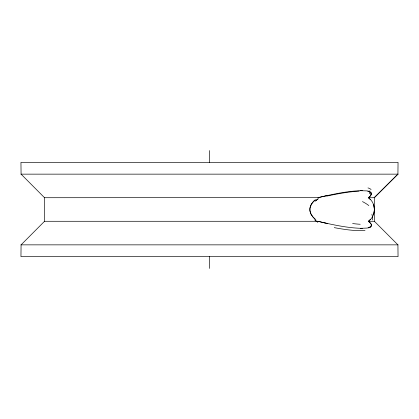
<?xml version="1.0" encoding="UTF-8"?>
<svg xmlns="http://www.w3.org/2000/svg" width="419" height="419" viewBox="0 0 419 419"><rect width="100%" height="100%" fill="white"/><g stroke="black" fill="none" stroke-linecap="round" stroke-linejoin="round"><path stroke-width="0.63" d="M397.924 174.147L398.05 162.363L20.95 162.363L21.076 174.147L44.534 197.716L44.534 221.284L21.076 244.853L20.95 256.638L398.05 256.638L397.924 244.853L374.382 221.284L374.382 197.716L397.924 174.147L374.109 197.716M370.312 199.517L368.416 197.716L369.888 196.406A2.404 0.456 -44 0 0 370.658 195.547L371.491 194.007L371.37 192.782M368.233 227.889C370.621 227.973 372.774 225.333 370.653 223.447M371.459 226.03L371.475 224.935M373.518 214.481L374.481 209.5L373.518 204.519M370.485 195.757L371.37 194.385M311.191 204.545C309.452 207.567 309.452 211.433 311.191 214.455M311.401 204.163L313.082 201.832L315.46 199.544M370.312 219.483L368.416 221.284L369.888 222.594A2.404 0.445 44 0 1 370.647 223.447L370.784 223.62M314.601 200.292L311.422 204.132L310.002 207.913A7.652 6.065 -90 0 0 309.877 209.5A7.652 6.076 90 0 0 309.997 211.092L310.935 213.968L312.773 216.801M370.82 226.857L367.238 228.062L360.476 228.324M44.571 197.716L318.382 197.611M318.791 197.511L321.226 196.914M317.974 197.716L322.431 196.631M321.63 196.82C335.017 193.788 348.603 190.912 362.383 190.645M322.829 196.537L325.217 195.987M325.406 195.945L326.689 195.657M326.872 195.615L327.784 195.416M360.188 190.687L366.955 190.896L370.82 192.143M20.95 174.147L398.05 174.147M370.574 195.741A3.624 0.718 -44.1 0 1 368.411 197.731L374.439 197.716M44.571 221.284L317.974 221.284L323.625 222.651M374.439 221.284L368.416 221.284C376.33 215.759 376.309 203.241 368.416 197.716M20.95 244.853L398.05 244.853M362.383 228.355C348.603 228.083 335.017 225.218 321.63 222.18M367.824 191.033L368.982 191.3M327.784 223.584L326.689 223.343M326.511 223.306L325.406 223.055M324.851 222.929L325.217 223.013M324.793 222.918L324.023 222.74M321.226 222.086L320.011 221.792M319.608 221.693L318.791 221.489M317.974 221.284L318.382 221.389M315.816 219.745L313.402 217.524L311.401 214.837M314.931 219.001L313.051 217.121M370.642 223.437L370.485 223.243A2.32 0.44 43.9 0 0 370.019 222.725A2.603 0.487 44 0 0 369.49 222.211A4.541 0.859 44 0 0 368.437 221.326M370.909 223.793L371.271 224.411M209.5 150.578L209.5 162.363M209.5 256.638L209.5 268.422M317.785 222.101A35.259 25.061 80.1 0 1 315.533 220.635M317.791 222.012A32.928 23.852 82.3 0 1 314.606 219.844M371.25 225.893A38.108 8.354 31.7 0 1 369.987 226.276M371.391 224.521A8.317 1.718 42.1 0 1 371.538 224.982M371.428 194.107A9.029 1.833 -42.6 0 1 371.307 194.426M370.558 192.321A40.502 8.909 -36 0 1 370.438 193.389M315.853 200.696A34.447 23.061 -74.2 0 1 318.231 198.805M315.025 201.329A32.221 21.95 -75.9 0 1 318.22 198.69M365.028 230.44A103.519 19.085 19.6 0 1 334.252 227.627M360.199 224.27A89.676 14.639 18.7 0 1 352.609 223.537M371.91 214.114A170.496 49.075 15.5 0 1 372.281 220.006M362.461 201.586A170.496 47.158 -8.8 0 1 368.835 205.588M371.025 192.677A24.061 5.19 -40 0 1 370.71 194.484M369.82 190.765A55.104 12.188 -34.3 0 1 369.291 193.657M367.982 187.922A90.556 17.551 -23.3 0 1 371.082 189.571M326.642 196.134A103.519 16.613 -18.4 0 1 359.13 191.153"/></g></svg>
